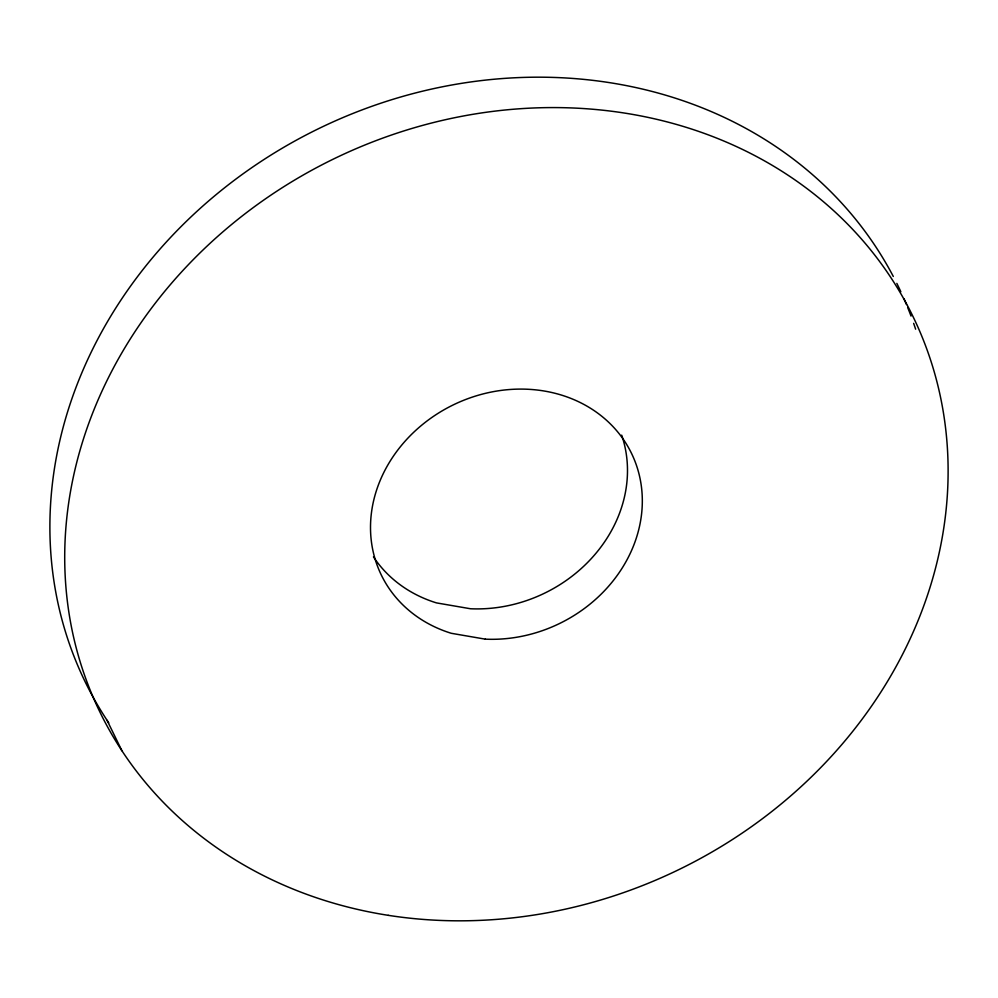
<?xml version="1.0" encoding="UTF-8"?>
<svg xmlns="http://www.w3.org/2000/svg" width="998" height="998" viewBox="0 0 998 998"><rect width="100%" height="100%" fill="white"/><g stroke="black" fill="none" stroke-linecap="round" stroke-linejoin="round"><path stroke-width="1.5" d="M107.073 720.331L121.906 750.733M904.038 298.839A452.094 395.033 -26 0 1 906.471 304.552M907.644 307.421A452.094 395.033 -26 0 1 911.024 316.079M913.644 323.352A452.094 395.033 -26 0 1 915.628 329.19M108.77 722.876A452.094 395.033 -26 0 1 289.358 144.086A452.094 395.033 -26 0 1 893.297 276.458M896.828 283.37A452.094 395.033 -26 0 1 900.857 291.765M621.692 435.14A139.109 121.544 -26 0 1 470.495 608.755L436.463 602.892A139.109 121.544 -26 0 1 373.464 556.872M485.315 639.157L451.283 633.293A139.109 121.544 -26 0 1 417.127 429.128A139.109 121.544 -26 0 1 637.011 467.014A139.109 121.544 -26 0 1 485.315 639.157M388.247 915.328A452.094 395.033 -26 0 0 934.078 371.331A452.094 395.033 -26 0 0 196.918 255.937A452.094 395.033 -26 0 0 388.247 915.328"/></g></svg>
